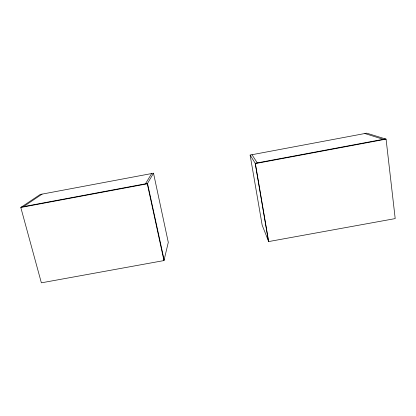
<?xml version="1.0" encoding="UTF-8"?>
<svg xmlns="http://www.w3.org/2000/svg" width="416" height="416" viewBox="0 0 416 416"><rect width="100%" height="100%" fill="white"/><g stroke="black" fill="none" stroke-linecap="round" stroke-linejoin="round"><path stroke-width="0.62" d="M163.966 260.577L168.293 242.382L153.514 173.196L40.248 194.459L20.8 207.475L41.371 282.833L163.966 260.577L147.295 183.81L153.514 173.196M145.465 183.81L151.668 173.545M23.52 206.627L42.068 194.121M250.115 155.064L366.735 133.167L386.074 139.136L395.2 218.598L268.658 241.571L262.179 225.222L250.115 155.064L255.372 163.587L268.658 241.571M21.497 207.007L147.519 183.425L164.122 259.922M385.377 138.923L255.18 163.285L268.424 240.984M20.8 207.475L147.295 183.81M255.372 163.587L386.074 139.136M364.837 133.526L383.25 139.318M251.987 154.71L257.27 162.89"/></g></svg>
